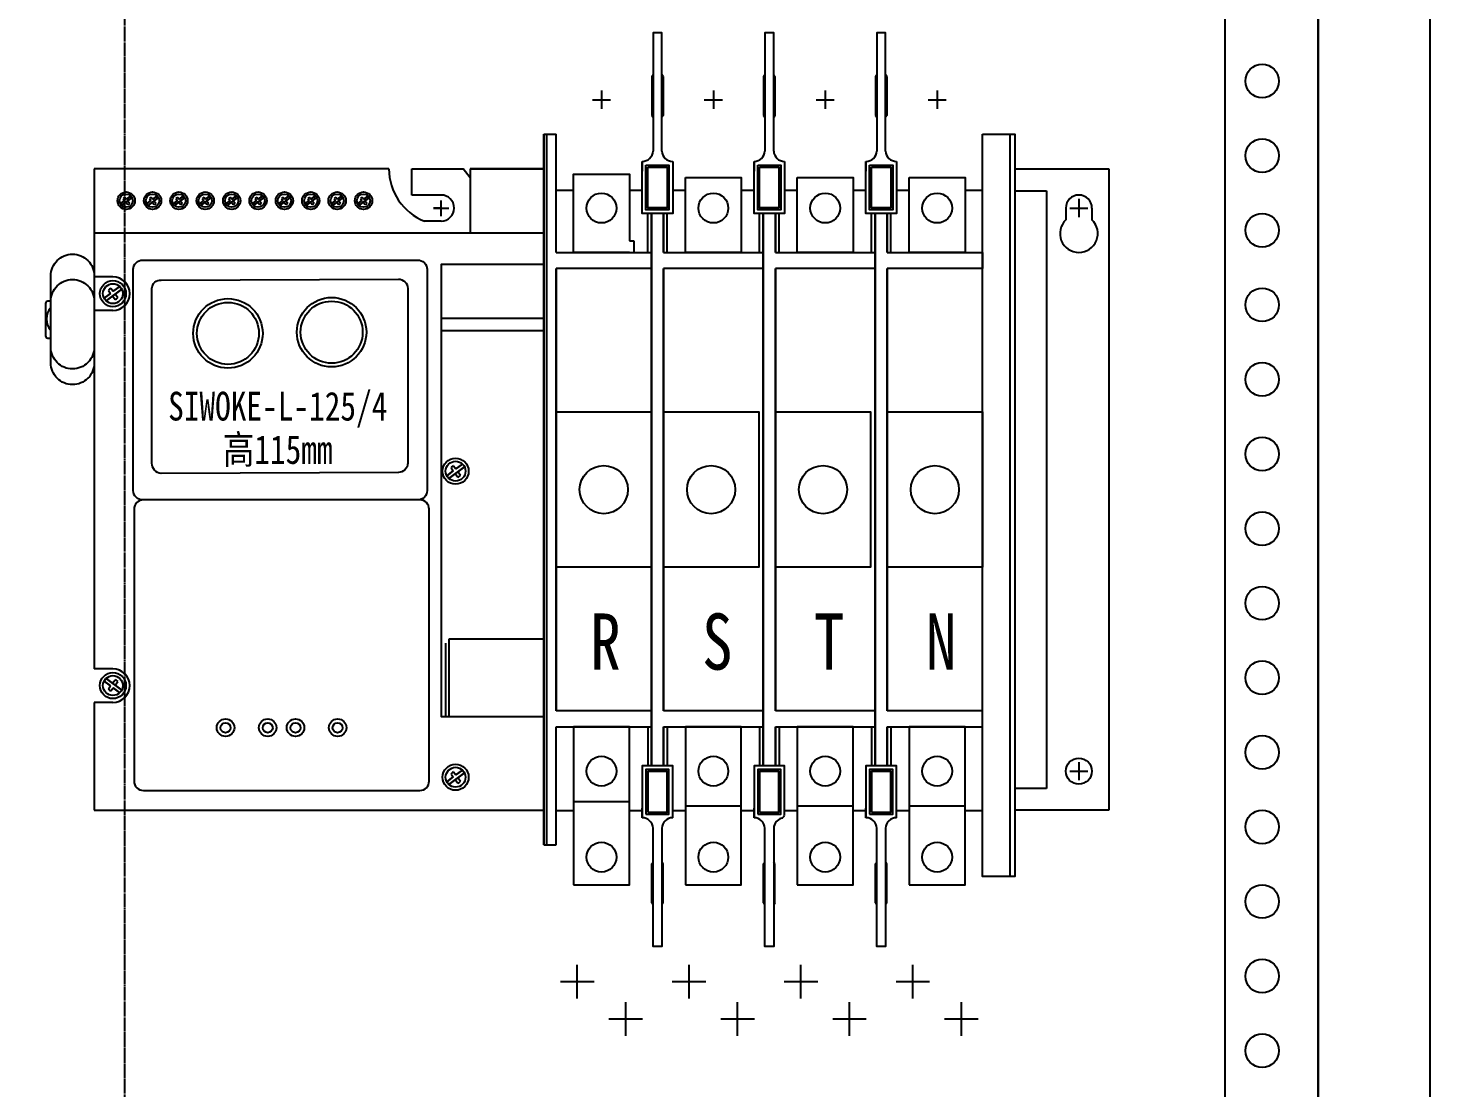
# Model space of a CAD drawing. Extents: x 1008937 to 1009637, y 79345 to 81548.
# Drawn here: x 1009260.7 to 1009636.6, y 80829.9 to 81114.1 of the extents above; entities that cross this region are included whole.
import ezdxf
from ezdxf.enums import TextEntityAlignment as Align

# ---------------------------------------------------------------- set-up
doc = ezdxf.new("R2010")
doc.units = 0
doc.header["$MEASUREMENT"] = 0
doc.linetypes.add('DASH', pattern=[0.35, 0.25, -0.1])
doc.layers.add('LY-JS-BJ', color=7, linetype='Continuous')
doc.styles.add('-宋体', font='', dxfattribs={"width": 0.8})
doc.styles.get('-宋体').set_extended_font_data('SimSun')

# ---------------------------------------------------------------- blocks, each defined once
blk = doc.blocks.new('*U6')
at = {"layer": 'LY-JS-BJ', "color": 6}
blk.add_circle((0, 0), 4.5, dxfattribs=at)
blk = doc.blocks.new('*U7')
at = {"layer": 'LY-JS-BJ', "color": 0, "linetype": 'ByBlock', "lineweight": -2, "transparency": 16777216}
for p in [(0, -320), (0, -340), (0, -360), (0, -380), (0, -400), (0, -420), (0, -440), (0, -460), (0, -480), (0, -500), (0, -520), (0, -540), (0, -560), (0, -580)]:
    blk.add_blockref('*U6', p, dxfattribs=at)
blk = doc.blocks.new('双电源SIWOKE-L-125 4P-2022.3')
at = {"color": 0}
for p, q in [((149.49, 24.8), (149.83, 25.28)), ((149.49, 24.8), (149.49, 14.35)), ((152.52, 24.8), (152.18, 25.28)), ((152.52, 24.8), (152.52, 14.35)), ((179.49, 24.8), (179.83, 25.28)), ((179.49, 24.8), (179.49, 14.35)), ((182.52, 24.8), (182.18, 25.28)), ((182.52, 24.8), (182.52, 14.35)), ((209.49, 24.8), (209.83, 25.28)), ((209.49, 24.8), (209.49, 14.35)), ((212.52, 24.8), (212.18, 25.28)), ((212.52, 24.8), (212.52, 14.35)), ((149.49, 14.35), (149.83, 13.87)), ((152.52, 14.35), (152.18, 13.87)), ((179.49, 14.35), (179.83, 13.87)), ((182.52, 14.35), (182.18, 13.87)), ((209.49, 14.35), (209.83, 13.87)), ((212.52, 14.35), (212.18, 13.87)), ((120.59, 9.28), (120.59, -181.28)), ((120.59, -181.28), (120.59, 9.28)), ((120.59, 9.28), (123.83, 9.28)), ((121.23, 9.28), (121.23, -181.28)), ((123.83, -22.4), (123.83, 9.28)), ((245.48, 9.28), (245.48, -189.73)), ((0, 0), (0, -28.95)), ((79.02, 0), (0, 0)), ((85.17, -7), (85.17, 0)), ((85.17, 0), (98.88, 0)), ((100.78, -2.43), (98.88, 0)), ((100.78, 0), (120.59, 0)), ((120.59, 0), (100.78, 0)), ((100.78, 0), (100.78, -17.1)), ((146.9, 2), (146.9, -0.6)), ((155.1, 2), (155.1, -0.6)), ((176.9, 2), (176.9, -0.6)), ((185.1, 2), (185.1, -0.6)), ((206.9, 2), (206.9, -0.6)), ((215.1, 2), (215.1, -0.6)), ((246.86, 0), (272, 0)), ((272, 0), (272, -172)), ((9.78, -7.23), (8.62, -8.1)), ((8.62, -8.1), (9.78, -7.23)), ((16.85, -7.23), (15.69, -8.1)), ((15.69, -8.1), (16.85, -7.23)), ((23.92, -7.23), (22.76, -8.1)), ((22.76, -8.1), (23.92, -7.23)), ((30.99, -7.23), (29.83, -8.1)), ((29.83, -8.1), (30.99, -7.23)), ((38.06, -7.23), (36.9, -8.1)), ((36.9, -8.1), (38.06, -7.23)), ((45.13, -7.23), (43.97, -8.1)), ((43.97, -8.1), (45.13, -7.23)), ((52.2, -7.23), (51.04, -8.1)), ((51.04, -8.1), (52.2, -7.23)), ((59.27, -7.23), (58.11, -8.1)), ((58.11, -8.1), (59.27, -7.23)), ((66.34, -7.23), (65.18, -8.1)), ((65.18, -8.1), (66.34, -7.23)), ((73.41, -7.23), (72.25, -8.1)), ((72.25, -8.1), (73.41, -7.23)), ((93, -7), (85.17, -7)), ((123.83, -5.69), (128.5, -5.69)), ((143.5, -5.69), (146.9, -5.69)), ((155.1, -5.69), (158.5, -5.69)), ((173.5, -5.69), (176.9, -5.69)), ((185.1, -5.69), (188.5, -5.69)), ((203.5, -5.69), (206.9, -5.69)), ((215.1, -5.69), (218.5, -5.69)), ((233.5, -5.69), (238.18, -5.69)), ((246.86, -5.89), (255.29, -5.89)), ((255.29, -5.89), (255.29, -166.11)), ((6.98, -9.33), (8.14, -8.46)), ((8.14, -8.46), (6.98, -9.33)), ((7.34, -9.81), (10.14, -7.71)), ((10.14, -7.71), (7.34, -9.81)), ((7.75, -7.94), (8.14, -8.46)), ((8.22, -7.57), (8.62, -8.1)), ((8.5, -8.94), (8.97, -9.56)), ((8.98, -8.58), (9.46, -9.22)), ((14.05, -9.33), (15.21, -8.46)), ((15.21, -8.46), (14.05, -9.33)), ((14.41, -9.81), (17.21, -7.71)), ((17.21, -7.71), (14.41, -9.81)), ((14.82, -7.94), (15.21, -8.46)), ((15.29, -7.57), (15.69, -8.1)), ((15.57, -8.94), (16.04, -9.56)), ((16.05, -8.58), (16.53, -9.22)), ((21.12, -9.33), (22.28, -8.46)), ((22.28, -8.46), (21.12, -9.33)), ((21.48, -9.81), (24.28, -7.71)), ((24.28, -7.71), (21.48, -9.81)), ((21.89, -7.94), (22.28, -8.46)), ((22.36, -7.57), (22.76, -8.1)), ((22.64, -8.94), (23.11, -9.56)), ((23.12, -8.58), (23.6, -9.22)), ((28.19, -9.33), (29.35, -8.46)), ((29.35, -8.46), (28.19, -9.33)), ((28.55, -9.81), (31.35, -7.71)), ((31.35, -7.71), (28.55, -9.81)), ((28.96, -7.94), (29.35, -8.46)), ((29.43, -7.57), (29.83, -8.1)), ((29.71, -8.94), (30.18, -9.56)), ((30.19, -8.58), (30.67, -9.22)), ((35.26, -9.33), (36.42, -8.46)), ((36.42, -8.46), (35.26, -9.33)), ((35.62, -9.81), (38.42, -7.71)), ((38.42, -7.71), (35.62, -9.81)), ((36.03, -7.94), (36.42, -8.46)), ((36.5, -7.57), (36.9, -8.1)), ((36.78, -8.94), (37.25, -9.56)), ((37.26, -8.58), (37.74, -9.22)), ((42.33, -9.33), (43.49, -8.46)), ((43.49, -8.46), (42.33, -9.33)), ((42.69, -9.81), (45.49, -7.71)), ((45.49, -7.71), (42.69, -9.81)), ((43.11, -7.94), (43.49, -8.46)), ((43.57, -7.57), (43.97, -8.1)), ((43.85, -8.94), (44.32, -9.56)), ((44.33, -8.58), (44.81, -9.22)), ((49.4, -9.33), (50.56, -8.46)), ((50.56, -8.46), (49.4, -9.33)), ((49.76, -9.81), (52.56, -7.71)), ((52.56, -7.71), (49.76, -9.81)), ((50.18, -7.94), (50.56, -8.46)), ((50.64, -7.57), (51.04, -8.1)), ((50.92, -8.94), (51.39, -9.56)), ((51.4, -8.58), (51.88, -9.22)), ((56.47, -9.33), (57.63, -8.46)), ((57.63, -8.46), (56.47, -9.33)), ((56.83, -9.81), (59.63, -7.71)), ((59.63, -7.71), (56.83, -9.81)), ((57.25, -7.94), (57.63, -8.46)), ((57.71, -7.57), (58.11, -8.1)), ((57.99, -8.94), (58.46, -9.56)), ((58.47, -8.58), (58.95, -9.22)), ((63.54, -9.33), (64.7, -8.46)), ((64.7, -8.46), (63.54, -9.33)), ((63.9, -9.81), (66.7, -7.71)), ((66.7, -7.71), (63.9, -9.81)), ((64.32, -7.94), (64.7, -8.46)), ((64.78, -7.57), (65.18, -8.1)), ((65.06, -8.94), (65.53, -9.56)), ((65.54, -8.58), (66.02, -9.22)), ((70.61, -9.33), (71.77, -8.46)), ((71.77, -8.46), (70.61, -9.33)), ((70.97, -9.81), (73.77, -7.71)), ((73.77, -7.71), (70.97, -9.81)), ((71.39, -7.94), (71.77, -8.46)), ((71.85, -7.57), (72.25, -8.1)), ((72.13, -8.94), (72.6, -9.56)), ((72.61, -8.58), (73.09, -9.22)), ((260.51, -10.5), (260.51, -13.66)), ((267.51, -10.5), (267.51, -13.66)), ((93, -14), (88.52, -14)), ((148.39, -22.4), (148.39, -11.95)), ((149.38, -11.95), (149.38, -160.05)), ((149.38, -160.05), (149.38, -11.95)), ((152.62, -11.95), (152.62, -22.4)), ((152.62, -22.4), (152.62, -11.95)), ((153.62, -22.4), (153.62, -11.95)), ((178.39, -22.4), (178.39, -11.95)), ((179.38, -11.95), (179.38, -160.05)), ((179.38, -160.05), (179.38, -11.95)), ((182.62, -11.95), (182.62, -22.4)), ((182.62, -22.4), (182.62, -11.95)), ((183.62, -22.4), (183.62, -11.95)), ((208.39, -22.4), (208.39, -11.95)), ((209.38, -11.95), (209.38, -160.05)), ((209.38, -160.05), (209.38, -11.95)), ((212.62, -11.95), (212.62, -22.4)), ((212.62, -22.4), (212.62, -11.95)), ((213.62, -22.4), (213.62, -11.95)), ((0, -17.1), (120.59, -17.1)), ((123.83, -22.4), (149.38, -22.4)), ((143.5, -19.29), (144.65, -19.29)), ((144.65, -19.29), (144.65, -22.4)), ((152.62, -22.4), (179.38, -22.4)), ((182.62, -22.4), (209.38, -22.4)), ((212.62, -22.4), (238.18, -22.4)), ((238.18, -22.4), (238.18, -26.72)), ((5, -28.95), (0, -28.95)), ((123.83, -26.72), (123.83, -145.28)), ((149.38, -26.72), (123.83, -26.72)), ((123.83, -145.28), (123.83, -26.72)), ((152.62, -26.72), (152.62, -145.28)), ((179.38, -26.72), (152.62, -26.72)), ((152.62, -145.28), (152.62, -26.72)), ((182.62, -26.72), (182.62, -145.28)), ((209.38, -26.72), (182.62, -26.72)), ((182.62, -145.28), (182.62, -26.72)), ((212.62, -26.72), (212.62, -145.28)), ((238.18, -26.72), (212.62, -26.72)), ((212.62, -145.28), (212.62, -26.72)), ((2.62, -34.67), (4.37, -33.37)), ((4.37, -33.37), (2.62, -34.67)), ((3.16, -35.39), (7.36, -32.24)), ((7.36, -32.24), (3.16, -35.39)), ((3.78, -32.59), (4.37, -33.37)), ((4.48, -32.02), (5.08, -32.83)), ((6.82, -31.52), (5.08, -32.83)), ((5.08, -32.83), (6.82, -31.52)), ((5.62, -33.54), (6.34, -34.51)), ((4.9, -34.08), (5.6, -35.01)), ((0, -37.95), (0, -134.05)), ((5, -37.95), (0, -37.95)), ((93.06, -40), (120.59, -40)), ((93.06, -43.37), (120.59, -43.37)), ((94.5, -82.28), (96.24, -80.98)), ((96.24, -80.98), (94.5, -82.28)), ((95.04, -83), (99.24, -79.85)), ((99.24, -79.85), (95.04, -83)), ((95.66, -80.2), (96.24, -80.98)), ((96.36, -79.64), (96.96, -80.44)), ((96.78, -81.69), (97.48, -82.63)), ((98.7, -79.14), (96.96, -80.44)), ((96.96, -80.44), (98.7, -79.14)), ((97.5, -81.16), (98.22, -82.12)), ((94.16, -127.15), (94.16, -146.82)), ((95.14, -146.82), (95.14, -126.05)), ((95.14, -126.05), (120.59, -126.05)), ((5, -134.05), (0, -134.05)), ((2.62, -137.33), (4.37, -138.63)), ((4.37, -138.63), (2.62, -137.33)), ((3.16, -136.61), (7.36, -139.76)), ((7.36, -139.76), (3.16, -136.61)), ((3.78, -139.41), (4.37, -138.63)), ((4.9, -137.92), (5.6, -136.99)), ((5.62, -138.46), (6.34, -137.49)), ((4.48, -139.98), (5.08, -139.17)), ((6.82, -140.48), (5.08, -139.17)), ((5.08, -139.17), (6.82, -140.48)), ((0, -143.05), (0, -172)), ((5, -143.05), (0, -143.05)), ((149.38, -145.28), (123.83, -145.28)), ((179.38, -145.28), (152.62, -145.28)), ((209.38, -145.28), (182.62, -145.28)), ((238.18, -145.28), (212.62, -145.28)), ((123.83, -181.28), (123.83, -149.6)), ((123.83, -149.6), (149.38, -149.6)), ((148.39, -149.6), (148.39, -160.05)), ((152.62, -149.6), (152.62, -160.05)), ((152.62, -160.05), (152.62, -149.6)), ((152.62, -149.6), (179.38, -149.6)), ((153.62, -149.6), (153.62, -160.05)), ((178.39, -149.6), (178.39, -160.05)), ((182.62, -149.6), (182.62, -160.05)), ((182.62, -160.05), (182.62, -149.6)), ((182.62, -149.6), (209.38, -149.6)), ((183.62, -149.6), (183.62, -160.05)), ((208.39, -149.6), (208.39, -160.05)), ((212.62, -149.6), (212.62, -160.05)), ((212.62, -160.05), (212.62, -149.6)), ((212.62, -149.6), (238.18, -149.6)), ((213.62, -149.6), (213.62, -160.05)), ((98.7, -161.21), (96.96, -162.51)), ((96.96, -162.51), (98.7, -161.21)), ((94.5, -164.36), (96.24, -163.05)), ((96.24, -163.05), (94.5, -164.36)), ((95.04, -165.07), (99.24, -161.92)), ((99.24, -161.92), (95.04, -165.07)), ((95.66, -162.27), (96.24, -163.05)), ((96.36, -161.71), (96.96, -162.51)), ((96.78, -163.77), (97.48, -164.7)), ((97.5, -163.23), (98.22, -164.19)), ((255.29, -166.11), (246.86, -166.11)), ((0, -172), (120.59, -172)), ((123.83, -172.01), (128.5, -172.01)), ((128.5, -169.6), (143.5, -169.6)), ((143.5, -172.01), (146.9, -172.01)), ((146.9, -174), (146.9, -171.4)), ((155.1, -174), (155.1, -171.4)), ((155.1, -172.01), (158.5, -172.01)), ((158.5, -170.81), (173.5, -170.81)), ((173.5, -172.01), (176.9, -172.01)), ((176.9, -174), (176.9, -171.4)), ((185.1, -173.34), (185.1, -171.4)), ((185.1, -172.01), (188.5, -172.01)), ((188.5, -170.81), (203.5, -170.81)), ((203.5, -172.01), (206.9, -172.01)), ((206.9, -174), (206.9, -171.4)), ((215.1, -174), (215.1, -171.4)), ((215.1, -172.01), (218.5, -172.01)), ((218.5, -170.81), (233.5, -170.81)), ((233.5, -172.01), (238.18, -172.01)), ((272, -172), (246.86, -172)), ((120.59, -181.28), (123.83, -181.28)), ((149.49, -186.35), (149.83, -185.87)), ((149.49, -196.8), (149.49, -186.35)), ((152.52, -186.35), (152.18, -185.87)), ((152.52, -196.8), (152.52, -186.35)), ((179.49, -186.35), (179.83, -185.87)), ((179.49, -196.8), (179.49, -186.35)), ((182.52, -186.35), (182.18, -185.87)), ((182.52, -196.8), (182.52, -186.35)), ((209.49, -186.35), (209.83, -185.87)), ((209.49, -196.8), (209.49, -186.35)), ((212.52, -186.35), (212.18, -185.87)), ((212.52, -196.8), (212.52, -186.35)), ((149.49, -196.8), (149.83, -197.28)), ((152.52, -196.8), (152.18, -197.28)), ((179.49, -196.8), (179.83, -197.28)), ((182.52, -196.8), (182.18, -197.28)), ((209.49, -196.8), (209.83, -197.28)), ((212.52, -196.8), (212.18, -197.28))]:
    blk.add_line(p, q, dxfattribs=at)
at = {"color": 1}
for p, q in [((136, 20.98), (136, 16.12)), ((166, 20.98), (166, 16.12)), ((196, 20.98), (196, 16.12)), ((226, 20.98), (226, 16.12)), ((133.57, 18.55), (138.43, 18.55)), ((163.57, 18.55), (168.43, 18.55)), ((193.57, 18.55), (198.43, 18.55)), ((223.57, 18.55), (228.43, 18.55)), ((92.94, -10.56), (90.94, -10.56)), ((90.94, -10.56), (95.07, -10.56)), ((93, -12.63), (93, -8.5)), ((261.57, -10.5), (266.43, -10.5)), ((264, -8.07), (264, -12.93)), ((261.57, -161.5), (266.43, -161.5)), ((264, -159.07), (264, -163.93)), ((129.5, -222.44), (129.5, -213.44)), ((129.5, -222.44), (129.5, -213.44)), ((159.5, -222.44), (159.5, -213.44)), ((159.5, -222.44), (159.5, -213.44)), ((189.5, -222.44), (189.5, -213.44)), ((189.5, -222.44), (189.5, -213.44)), ((219.5, -222.44), (219.5, -213.44)), ((219.5, -222.44), (219.5, -213.44)), ((125, -217.94), (134, -217.94)), ((155, -217.94), (164, -217.94)), ((185, -217.94), (194, -217.94)), ((215, -217.94), (224, -217.94)), ((142.5, -232.44), (142.5, -223.44)), ((172.5, -232.44), (172.5, -223.44)), ((202.5, -232.44), (202.5, -223.44)), ((232.5, -232.44), (232.5, -223.44)), ((138, -227.94), (147, -227.94)), ((168, -227.94), (177, -227.94)), ((198, -227.94), (207, -227.94)), ((228, -227.94), (237, -227.94))]:
    blk.add_line(p, q, dxfattribs=at)
at = {"color": 0}
for points in [[(152.18, 4.78), (152.18, 36.5), (149.83, 36.5), (149.83, 4.78)], [(182.18, 4.78), (182.18, 36.5), (179.83, 36.5), (179.83, 4.78)], [(212.18, 4.78), (212.18, 36.5), (209.83, 36.5), (209.83, 4.78)], [(155.1, 2), (155.1, -11.95), (146.9, -11.95), (146.9, 2)], [(185.1, 2), (185.1, -11.95), (176.9, -11.95), (176.9, 2)], [(215.1, 2), (215.1, -11.95), (206.9, -11.95), (206.9, 2)], [(143.5, -22.4), (128.5, -22.4), (128.5, -1.45), (143.5, -1.45), (143.5, -19.29)], [(155.1, -174), (155.1, -160.05), (146.9, -160.05), (146.9, -174)], [(185.1, -173.34), (185.1, -160.05), (176.9, -160.05), (176.9, -174)], [(215.1, -174), (215.1, -160.05), (206.9, -160.05), (206.9, -174)], [(152.18, -176.78), (152.18, -208.5), (149.83, -208.5), (149.83, -176.78)], [(182.18, -176.78), (182.18, -208.5), (179.83, -208.5), (179.83, -176.78)], [(212.18, -176.78), (212.18, -208.5), (209.83, -208.5), (209.83, -176.78)]]:
    blk.add_lwpolyline(points, dxfattribs=at)
for points in [[(238.18, 9.28), (246.86, 9.28), (246.86, -189.73), (238.18, -189.73)], [(147.9, 1), (154.1, 1), (154.1, -10.95), (147.9, -10.95)], [(148.4, 0.5), (153.6, 0.5), (153.6, -10.45), (148.4, -10.45)], [(177.9, 1), (184.1, 1), (184.1, -10.95), (177.9, -10.95)], [(178.4, 0.5), (183.6, 0.5), (183.6, -10.45), (178.4, -10.45)], [(207.9, 1), (214.1, 1), (214.1, -10.95), (207.9, -10.95)], [(208.4, 0.5), (213.6, 0.5), (213.6, -10.45), (208.4, -10.45)], [(158.5, -2.35), (173.5, -2.35), (173.5, -22.4), (158.5, -22.4)], [(188.5, -2.35), (203.5, -2.35), (203.5, -22.4), (188.5, -22.4)], [(218.5, -2.35), (233.5, -2.35), (233.5, -22.4), (218.5, -22.4)], [(120.59, -25.63), (93.06, -25.63), (93.06, -146.82), (120.59, -146.82)], [(123.83, -65.16), (149.38, -65.16), (149.38, -106.84), (123.83, -106.84)], [(152.62, -65.16), (178.18, -65.16), (178.18, -106.84), (152.62, -106.84)], [(182.62, -65.16), (208.18, -65.16), (208.18, -106.84), (182.62, -106.84)], [(212.62, -65.16), (238.18, -65.16), (238.18, -106.84), (212.62, -106.84)], [(128.5, -192.01), (143.5, -192.01), (143.5, -149.6), (128.5, -149.6)], [(158.5, -192.01), (173.5, -192.01), (173.5, -149.6), (158.5, -149.6)], [(188.5, -192.01), (203.5, -192.01), (203.5, -149.6), (188.5, -149.6)], [(218.5, -192.01), (233.5, -192.01), (233.5, -149.6), (218.5, -149.6)], [(147.9, -173), (154.1, -173), (154.1, -161.05), (147.9, -161.05)], [(148.4, -172.5), (153.6, -172.5), (153.6, -161.55), (148.4, -161.55)], [(177.9, -173), (184.1, -173), (184.1, -161.05), (177.9, -161.05)], [(178.4, -172.5), (183.6, -172.5), (183.6, -161.55), (178.4, -161.55)], [(207.9, -173), (214.1, -173), (214.1, -161.05), (207.9, -161.05)], [(208.4, -172.5), (213.6, -172.5), (213.6, -161.55), (208.4, -161.55)]]:
    blk.add_lwpolyline(points, close=True, dxfattribs=at)
at = {"color": 0, "linetype": 'ByBlock'}
for points in [[(-5.82, -22.86), (-5.82, -22.86, -0.414214), (0, -28.69), (0, -52.03, -0.414214), (-5.82, -57.85), (-5.82, -57.85, -0.414214), (-11.65, -52.03), (-11.65, -28.69, -0.414214)], [(-5.82, -29.65), (-5.82, -29.65, -0.414214), (0, -35.48), (0, -47.82, -0.414214), (-5.82, -53.64), (-5.82, -53.64, -0.414214), (-11.65, -47.82), (-11.65, -35.48, -0.414214)], [(-11.65, -35.48), (-12.47, -35.48, 0.414214), (-13.06, -36.07), (-13.06, -44.77, 0.414214), (-12.47, -45.36), (-11.65, -45.36)]]:
    blk.add_lwpolyline(points, format="xyb", close=True, dxfattribs=at)
at = {"color": 0}
for points in [[(10.46, -26.93, -0.414214), (12.96, -24.43), (86.74, -24.43, -0.414214), (89.24, -26.93), (89.24, -86.26, -0.414214), (86.74, -88.76), (12.96, -88.76, -0.414214), (10.46, -86.26)], [(15.45, -32.05, -0.441302), (17.95, -29.87), (81.55, -29.55, -0.414214), (84.05, -32.05), (84.05, -78.89, -0.414214), (81.55, -81.39), (17.95, -81.7, -0.388775), (15.45, -78.89)], [(10.67, -164.18, 0.414214), (13.17, -166.68), (87.3, -166.68, 0.414214), (89.8, -164.18), (89.8, -91.26, 0.414214), (87.3, -88.76), (13.17, -88.76, 0.414214), (10.67, -91.26)]]:
    blk.add_lwpolyline(points, format="xyb", close=True, dxfattribs=at)
for centre, radius in [((8.56, -8.52), 2.33), ((8.56, -8.52), 1.78), ((15.63, -8.52), 2.33), ((15.63, -8.52), 1.78), ((22.7, -8.52), 2.33), ((22.7, -8.52), 1.78), ((29.77, -8.52), 2.33), ((29.77, -8.52), 1.78), ((36.85, -8.52), 2.33), ((36.85, -8.52), 1.78), ((43.92, -8.52), 2.33), ((43.92, -8.52), 1.78), ((50.99, -8.52), 2.33), ((50.99, -8.52), 1.78), ((58.06, -8.52), 2.33), ((58.06, -8.52), 1.78), ((65.13, -8.52), 2.33), ((65.13, -8.52), 1.78), ((72.2, -8.52), 2.33), ((72.2, -8.52), 1.78), ((136, -10.5), 4), ((166, -10.5), 4), ((196, -10.5), 4), ((226, -10.5), 4), ((5, -33.45), 3.5), ((5, -33.45), 2.66), ((35.85, -44.1), 9.31), ((35.85, -44.1), 8.31), ((63.65, -43.79), 9.31), ((63.65, -43.79), 8.31), ((96.88, -81.06), 3.5), ((96.88, -81.06), 2.66), ((136.61, -86), 6.46), ((165.4, -86), 6.46), ((195.4, -86), 6.46), ((225.4, -86), 6.46), ((5, -138.55), 3.5), ((5, -138.55), 2.66), ((35.21, -149.85), 2.35), ((35.21, -149.85), 1.34), ((46.5, -149.85), 2.35), ((46.5, -149.85), 1.34), ((53.97, -149.85), 2.35), ((53.97, -149.85), 1.34), ((65.25, -149.85), 2.35), ((65.25, -149.85), 1.34), ((136, -161.5), 4), ((166, -161.5), 4), ((196, -161.5), 4), ((226, -161.5), 4), ((96.88, -163.13), 3.5), ((96.88, -163.13), 2.66), ((264, -161.5), 3.5), ((136, -184.54), 4), ((166, -184.54), 4), ((196, -184.54), 4), ((226, -184.54), 4)]:
    blk.add_circle(centre, radius, dxfattribs=at)
for centre, radius, start, end in [((146.9, 4.93), 2.93, 270, 357.0175), ((155.1, 4.93), 2.93, 182.9825, 270), ((176.9, 4.93), 2.93, 270, 357.0175), ((185.1, 4.93), 2.93, 182.9825, 270), ((206.9, 4.93), 2.93, 270, 357.0175), ((215.1, 4.93), 2.93, 182.9825, 270), ((94.08, 0), 15.06, 180, 248.3577), ((93, -10.5), 3.5, 270, 90), ((264.01, -10.5), 3.5, 0, 180), ((8.63, -8.55), 1.07, 112.8591, 145.3768), ((8.63, -8.55), 1.07, 288.3216, 320.8392), ((15.7, -8.55), 1.07, 112.8591, 145.3768), ((15.7, -8.55), 1.07, 288.3216, 320.8392), ((22.77, -8.55), 1.07, 112.8591, 145.3768), ((22.77, -8.55), 1.07, 288.3216, 320.8392), ((29.84, -8.55), 1.07, 112.8591, 145.3768), ((29.84, -8.55), 1.07, 288.3216, 320.8392), ((36.91, -8.55), 1.07, 112.8591, 145.3768), ((36.91, -8.55), 1.07, 288.3216, 320.8392), ((43.98, -8.55), 1.07, 112.8591, 145.3768), ((43.98, -8.55), 1.07, 288.3216, 320.8392), ((51.05, -8.55), 1.07, 112.8591, 145.3768), ((51.05, -8.55), 1.07, 288.3216, 320.8392), ((58.12, -8.55), 1.07, 112.8591, 145.3768), ((58.12, -8.55), 1.07, 288.3216, 320.8392), ((65.19, -8.55), 1.07, 112.8591, 145.3768), ((65.19, -8.55), 1.07, 288.3216, 320.8392), ((72.26, -8.55), 1.07, 112.8591, 145.3768), ((72.26, -8.55), 1.07, 288.3216, 320.8392), ((264.01, -17.33), 5.07, 133.6784, 46.3216), ((5, -33.45), 4.5, 270, 90), ((5.1, -33.5), 1.6, 112.8591, 145.3768), ((5.1, -33.5), 1.6, 288.3216, 320.8392), ((96.98, -81.11), 1.6, 112.8591, 145.3768), ((96.98, -81.11), 1.6, 288.3216, 320.8392), ((5, -138.55), 4.5, 270, 90), ((5.1, -138.5), 1.6, 39.1608, 71.6784), ((5.1, -138.5), 1.6, 214.6232, 247.1409), ((96.98, -163.18), 1.6, 112.8591, 145.3768), ((96.98, -163.18), 1.6, 288.3216, 320.8392), ((146.9, -176.93), 2.93, 2.9825, 90), ((155.1, -176.93), 2.93, 90, 177.0175), ((176.9, -176.93), 2.93, 2.9825, 90), ((185.1, -176.93), 2.93, 106.6445, 177.0175), ((183.62, -172.6), 1.66, 292.7386, 333.2178), ((206.9, -176.93), 2.93, 2.9825, 90), ((215.1, -176.93), 2.93, 90, 177.0175)]:
    blk.add_arc(centre, radius, start, end, dxfattribs=at)
at = {"color": 0, "linetype": 'ByBlock'}
blk.add_arc((-8.25, -40.24), 4.58, 137.9777, 222.0223, dxfattribs=at)
at = {"color": 4, "style": '-宋体', "width": 0.8}
for s, height, p in [('SIWOKE-L-125/4', 7.7126, (49.2, -64.25)), ('高115mm', 7.713, (49.2, -75.08))]:
    blk.add_text(s, height=height, dxfattribs=at).set_placement(p, align=Align.MIDDLE)
at = {"color": 0, "style": '-宋体', "width": 0.8}
for s, p in [('R', (137.07, -126.74)), ('S', (167.07, -126.74)), ('T', (197.07, -126.74)), ('N', (227.07, -126.74))]:
    blk.add_text(s, height=15.06, dxfattribs=at).set_placement(p, align=Align.MIDDLE)

msp = doc.modelspace()

# ---------------------------------------------------------------- linework, layer by layer
at = {"layer": 'LY-JS-BJ', "color": 4, "linetype": 'DASH', "lineweight": -3}
msp.add_line((1009286.65, 81544.92), (1009286.65, 79344.92), dxfattribs=at)
at = {"layer": 'LY-JS-BJ', "lineweight": -3}
msp.add_line((1009606.65, 81488.92), (1009606.65, 79344.92), dxfattribs=at)
msp.add_lwpolyline([(1008936.65, 81544.92), (1009636.65, 81544.92), (1009636.65, 79344.92), (1008936.65, 79344.92)], close=True, dxfattribs=at)
at = {"layer": 'LY-JS-BJ', "color": 4, "lineweight": -3}
msp.add_lwpolyline([(1009581.65, 81429.92), (1009581.65, 79429.92), (1009606.65, 79429.92), (1009606.65, 81429.92)], close=True, dxfattribs=at)

# ---------------------------------------------------------------- block references
at = {"color": 2}
msp.add_blockref('双电源SIWOKE-L-125 4P-2022.3', (1009278.5, 81076.37), dxfattribs=at)
at = {"layer": 'LY-JS-BJ', "lineweight": -3}
msp.add_blockref('*U7', (1009591.65, 81419.92), dxfattribs=at)

doc.saveas('drawing.dxf')
